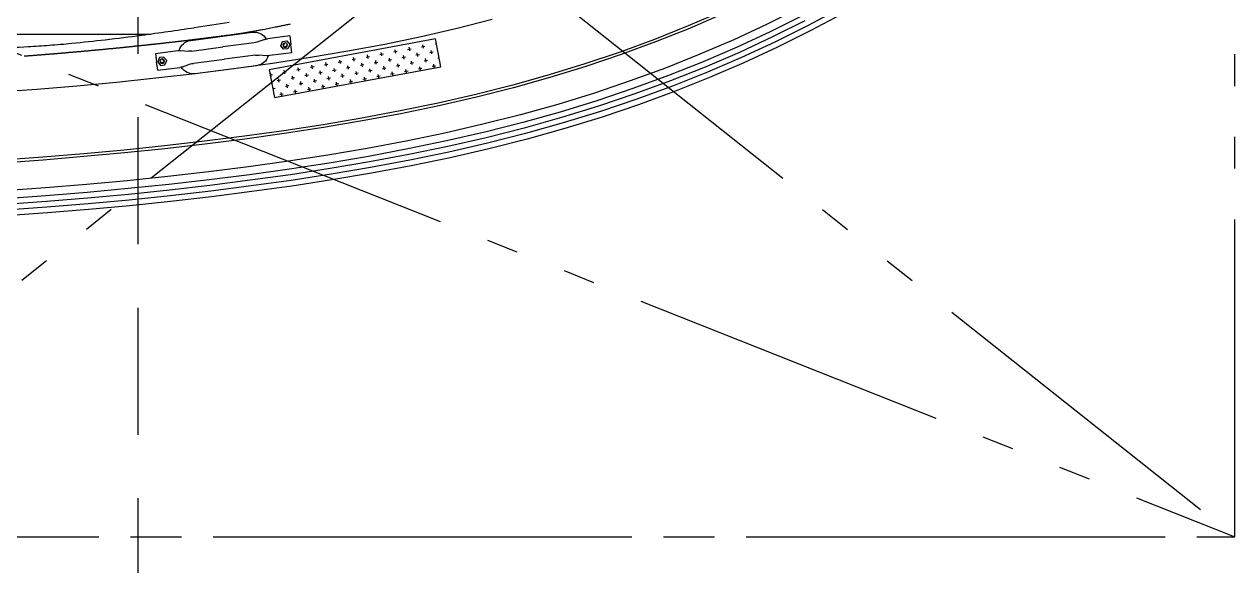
# Model space of a CAD drawing. Extents: x 1551 to 113148, y -1700 to 77018.
# Drawn here: x 13610 to 15995, y 27966 to 29032 of the extents above; entities that cross this region are included whole.
import ezdxf

# ---------------------------------------------------------------- set-up
doc = ezdxf.new("R2010")
doc.units = 0
doc.header["$LTSCALE"] = 500
doc.header["$MEASUREMENT"] = 0
doc.linetypes.add('DASHED', pattern=[0.75, 0.5, -0.25])
doc.linetypes.add('PHANTOM', pattern=[2.1, 1.25, -0.2, 0.125, -0.2, 0.125, -0.2])
doc.layers.get('0').update_dxf_attribs({"linetype": 'CONTINUOUS'})

# ---------------------------------------------------------------- blocks, each defined once
blk = doc.blocks.new('cont')
at = {"linetype": 'PHANTOM'}
blk.add_line((225402.8, 145808.7), (231452.8, 143408.7), dxfattribs=at)
blk.add_lwpolyline([(225402.8, 143408.7), (231452.8, 143408.7), (231452.8, 145808.7), (225402.8, 145808.7)], close=True, dxfattribs=at)
blk = doc.blocks.new('A$C02E15517')
at = {"color": 0, "linetype": 'ByBlock', "lineweight": -2}
for p, q in [((2346.9, 1077.2), (2265.6, 1083.2)), ((2347.8, 1088.4), (2266.3, 1094.3)), ((2428, 1070.5), (2346.9, 1077.2)), ((2429, 1081.6), (2347.8, 1088.4)), ((2510, 1074.1), (2429, 1081.6)), ((2590.6, 1065.8), (2510, 1074.1)), ((2345.1, 1054.8), (2264, 1060.8)), ((2346, 1066), (2264.8, 1072)), ((2426, 1048.1), (2345.1, 1054.8)), ((2427, 1059.3), (2346, 1066)), ((2507.8, 1051.8), (2427, 1059.3)), ((2508.9, 1063), (2428, 1070.5)), ((2588.2, 1043.5), (2507.8, 1051.8)), ((2589.4, 1054.6), (2508.9, 1063)), ((2669.5, 1045.4), (2589.4, 1054.6)), ((2670.8, 1056.6), (2590.6, 1065.8)), ((2750.5, 1046.5), (2670.8, 1056.6)), ((2343.9, 1039), (2262.9, 1045)), ((2424.7, 1032.3), (2343.9, 1039)), ((2505.1, 1024.9), (2424.7, 1032.3)), ((2506.7, 1040.6), (2426, 1048.1)), ((2586.9, 1032.3), (2506.7, 1040.6)), ((2666.8, 1023.2), (2586.9, 1032.3)), ((2668.1, 1034.3), (2588.2, 1043.5)), ((2747.5, 1024.2), (2668.1, 1034.3)), ((2749, 1035.3), (2669.5, 1045.4)), ((2828, 1024.3), (2749, 1035.3)), ((2829.6, 1035.4), (2750.5, 1046.5)), ((2908.3, 1023.4), (2829.6, 1035.4)), ((2585.2, 1016.6), (2505.1, 1024.9)), ((2664.9, 1007.4), (2585.2, 1016.6)), ((2744, 997.4), (2664.9, 1007.4)), ((2746, 1013.1), (2666.8, 1023.2)), ((2824.8, 1002.1), (2746, 1013.1)), ((2826.4, 1013.2), (2747.5, 1024.2)), ((2902.9, 990.1), (2824.8, 1002.1)), ((2904.7, 1001.2), (2826.4, 1013.2)), ((2906.5, 1012.3), (2828, 1024.3)), ((2984.6, 999.1), (2906.5, 1012.3)), ((2986.5, 1010.1), (2908.3, 1023.4)), ((3064.2, 995.6), (2986.5, 1010.1)), ((2339.2, 978.7), (2258.7, 984.6)), ((2339.6, 984.2), (2259.1, 990.1)), ((2419.4, 972.1), (2339.2, 978.7)), ((2419.8, 977.5), (2339.6, 984.2)), ((2822.5, 986.4), (2744, 997.4)), ((2900.4, 974.5), (2822.5, 986.4)), ((2980.6, 977), (2902.9, 990.1)), ((2982.6, 988), (2904.7, 1001.2)), ((3059.8, 973.6), (2982.6, 988)), ((3062, 984.6), (2984.6, 999.1)), ((3138.8, 968.6), (3062, 984.6)), ((3141.2, 979.6), (3064.2, 995.6)), ((3217.4, 962.1), (3141.2, 979.6)), ((2499.2, 964.6), (2419.4, 972.1)), ((2499.8, 970.1), (2419.8, 977.5)), ((2578.7, 956.4), (2499.2, 964.6)), ((2579.3, 961.9), (2499.8, 970.1)), ((2657.6, 947.4), (2578.7, 956.4)), ((2658.3, 952.8), (2579.3, 961.9)), ((2977.8, 961.4), (2900.4, 974.5)), ((3054.6, 947), (2977.8, 961.4)), ((3057.7, 962.5), (2980.6, 977)), ((3134, 946.7), (3057.7, 962.5)), ((3136.4, 957.7), (3059.8, 973.6)), ((3212.2, 940.2), (3136.4, 957.7)), ((3214.8, 951.1), (3138.8, 968.6)), ((3292.8, 942.9), (3217.4, 962.1)), ((2736, 937.4), (2657.6, 947.4)), ((2736.7, 942.9), (2658.3, 952.8)), ((2813.7, 926.6), (2736, 937.4)), ((2814.5, 932), (2736.7, 942.9)), ((2891.7, 920.2), (2814.5, 932)), ((3130.6, 931.2), (3054.6, 947)), ((3205.8, 913.9), (3130.6, 931.2)), ((3209.5, 929.3), (3134, 946.7)), ((3287, 921.2), (3212.2, 940.2)), ((3289.9, 932.1), (3214.8, 951.1)), ((3364, 911.3), (3289.9, 932.1)), ((3367.2, 922.1), (3292.8, 942.9)), ((2890.8, 914.8), (2813.7, 926.6)), ((2967.2, 901.8), (2890.8, 914.8)), ((2968.2, 907.2), (2891.7, 920.2)), ((3043.9, 893), (2968.2, 907.2)), ((3280, 895.1), (3205.8, 913.9)), ((3284.1, 910.4), (3209.5, 929.3)), ((3357.7, 889.8), (3284.1, 910.4)), ((3360.8, 900.6), (3287, 921.2)), ((3437, 888.9), (3364, 911.3)), ((3440.4, 899.6), (3367.2, 922.1)), ((3042.9, 887.6), (2967.2, 901.8)), ((3117.7, 872.1), (3042.9, 887.6)), ((3118.9, 877.5), (3043.9, 893)), ((3353.2, 874.6), (3280, 895.1)), ((3430.1, 867.5), (3357.7, 889.8)), ((3433.5, 878.2), (3360.8, 900.6)), ((3508.7, 864.7), (3437, 888.9)), ((3512.4, 875.3), (3440.4, 899.6)), ((2784.8, 806.3), (2794.9, 860.9)), ((2794.9, 860.9), (3122.7, 800.4)), ((3191.6, 855.1), (3117.7, 872.1)), ((3192.9, 860.5), (3118.9, 877.5)), ((3265.9, 841.9), (3192.9, 860.5)), ((3425.2, 852.4), (3353.2, 874.6)), ((3501.3, 843.6), (3430.1, 867.5)), ((3505, 854.2), (3433.5, 878.2)), ((3579.1, 838.9), (3508.7, 864.7)), ((3583.1, 849.4), (3512.4, 875.3)), ((2327, 845.1), (2248, 850.9)), ((2405.7, 838.6), (2327, 845.1)), ((2484, 831.3), (2405.7, 838.6)), ((2791.7, 843.6), (2796.2, 842.8)), ((2793.4, 846.8), (2792.1, 840)), ((2805.5, 855.2), (2812.4, 853.9)), ((2809.6, 858), (2808.3, 851.1)), ((2816.7, 839), (2823.5, 837.7)), ((2820.7, 841.8), (2819.4, 835)), ((2832.8, 850.1), (2839.7, 848.9)), ((2836.9, 852.9), (2835.6, 846.1)), ((2848, 836.7), (2846.8, 829.9)), ((2860.2, 845.1), (2867, 843.8)), ((2864.2, 847.9), (2862.9, 841)), ((2887.5, 840.1), (2894.3, 838.8)), ((2891.5, 842.8), (2890.3, 836)), ((2914.8, 835), (2921.6, 833.7)), ((2918.8, 837.8), (2917.6, 831)), ((3264.4, 836.6), (3191.6, 855.1)), ((3336.2, 816.5), (3264.4, 836.6)), ((3337.7, 821.8), (3265.9, 841.9)), ((3496, 828.6), (3425.2, 852.4)), ((3571.1, 818), (3501.3, 843.6)), ((3575.1, 828.5), (3505, 854.2)), ((3648, 811.5), (3579.1, 838.9)), ((3652.3, 821.9), (3583.1, 849.4)), ((2561.7, 823.2), (2484, 831.3)), ((2638.8, 814.4), (2561.7, 823.2)), ((2715.3, 804.7), (2638.8, 814.4)), ((2760, 798.5), (2638.8, 814.4)), ((2786.7, 816.3), (2791.1, 815.5)), ((2788.4, 819.5), (2787.1, 812.7)), ((2800.5, 827.9), (2807.3, 826.6)), ((2804.5, 830.6), (2803.3, 823.8)), ((2811.6, 811.7), (2818.5, 810.4)), ((2815.7, 814.5), (2814.4, 807.6)), ((2827.8, 822.8), (2834.6, 821.6)), ((2831.8, 825.6), (2830.6, 818.8)), ((2844, 834), (2850.8, 832.7)), ((2855.1, 817.8), (2861.9, 816.5)), ((2859.2, 820.6), (2857.9, 813.7)), ((2871.3, 828.9), (2878.1, 827.7)), ((2875.3, 831.7), (2874.1, 824.9)), ((2882.4, 812.7), (2889.3, 811.5)), ((2886.5, 815.5), (2885.2, 808.7)), ((2898.6, 823.9), (2905.4, 822.6)), ((2902.6, 826.7), (2901.4, 819.8)), ((2925.9, 818.8), (2932.7, 817.6)), ((2930, 821.6), (2928.7, 814.8)), ((2942.1, 830), (2948.9, 828.7)), ((2946.1, 832.8), (2944.9, 825.9)), ((2953.2, 813.8), (2960.1, 812.5)), ((2957.3, 816.6), (2956, 809.7)), ((2969.4, 824.9), (2976.2, 823.7)), ((2973.5, 827.7), (2972.2, 820.9)), ((2984.6, 811.5), (2983.3, 804.7)), ((2996.7, 819.9), (3003.6, 818.6)), ((3000.8, 822.7), (2999.5, 815.8)), ((3024, 814.8), (3030.9, 813.6)), ((3028.1, 817.6), (3026.8, 810.8)), ((3055.4, 812.6), (3054.1, 805.8)), ((3406.7, 794.8), (3336.2, 816.5)), ((3408.4, 800.1), (3337.7, 821.8)), ((3565.4, 803.2), (3496, 828.6)), ((3639.4, 790.8), (3571.1, 818)), ((3643.7, 801.1), (3575.1, 828.5)), ((3715.3, 782.5), (3648, 811.5)), ((3719.9, 792.7), (3652.3, 821.9)), ((2560.7, 774.5), (2562.9, 791)), ((2565.1, 807.6), (2562.9, 791)), ((2565.1, 807.6), (2608.9, 801.7)), ((2565.1, 790.8), (2570.5, 797.8)), ((2568.5, 782.6), (2565.1, 790.8)), ((2570.5, 797.8), (2579.3, 796.7)), ((2582.8, 788.5), (2577.4, 781.4)), ((2579.3, 796.7), (2582.8, 788.5)), ((2614.2, 800.5), (2630, 795.1)), ((2635.4, 793.8), (2696.7, 785.7)), ((2791.1, 794.1), (2715.3, 804.7)), ((3112.6, 745.8), (2784.8, 806.3)), ((2865.9, 782.6), (2791.1, 794.1)), ((2838.9, 806.6), (2845.8, 805.4)), ((2843, 809.4), (2841.7, 802.6)), ((2866.2, 801.6), (2873.1, 800.3)), ((2870.3, 804.4), (2869, 797.6)), ((2893.6, 796.6), (2900.4, 795.3)), ((2897.6, 799.3), (2896.3, 792.5)), ((2909.7, 807.7), (2916.6, 806.4)), ((2913.8, 810.5), (2912.5, 803.7)), ((2920.9, 791.5), (2927.7, 790.3)), ((2924.9, 794.3), (2923.7, 787.5)), ((2937.1, 802.7), (2943.9, 801.4)), ((2941.1, 805.4), (2939.8, 798.6)), ((2952.2, 789.3), (2951, 782.4)), ((2964.4, 797.6), (2971.2, 796.4)), ((2968.4, 800.4), (2967.2, 793.6)), ((2980.5, 808.7), (2987.4, 807.5)), ((2991.7, 792.6), (2998.5, 791.3)), ((2995.7, 795.4), (2994.5, 788.5)), ((3007.9, 803.7), (3014.7, 802.4)), ((3011.9, 806.5), (3010.6, 799.7)), ((3019, 787.5), (3025.8, 786.3)), ((3023, 790.3), (3021.8, 783.5)), ((3035.2, 798.7), (3042, 797.4)), ((3039.2, 801.5), (3038, 794.6)), ((3051.4, 809.8), (3058.2, 808.5)), ((3062.5, 793.6), (3069.3, 792.4)), ((3066.5, 796.4), (3065.3, 789.6)), ((3078.7, 804.8), (3085.5, 803.5)), ((3082.7, 807.5), (3081.5, 800.7)), ((3089.8, 788.6), (3096.6, 787.3)), ((3093.8, 791.4), (3092.6, 784.5)), ((3106, 799.7), (3112.8, 798.5)), ((3110, 802.5), (3108.8, 795.7)), ((3122.7, 800.4), (3112.6, 745.8)), ((3475.9, 771.6), (3406.7, 794.8)), ((3477.8, 776.7), (3408.4, 800.1)), ((3633.3, 776.1), (3565.4, 803.2)), ((3706.2, 762), (3639.4, 790.8)), ((3710.8, 772.2), (3643.7, 801.1)), ((3785.9, 762.1), (3719.9, 792.7)), ((2560.7, 774.5), (2604.5, 768.8)), ((2577.4, 781.4), (2568.5, 782.6)), ((2610, 768.6), (2626.7, 769.8)), ((2632.2, 769.6), (2693.5, 761.5)), ((2758, 777.8), (2696.7, 785.7)), ((2780.2, 778.8), (2763.5, 777.6)), ((2829.5, 773), (2785.7, 778.6)), ((2812.9, 766.2), (2807.5, 759.1)), ((2821.7, 765), (2812.9, 766.2)), ((2825.1, 756.8), (2821.7, 765)), ((2829.5, 773), (2827.3, 756.5)), ((2939.8, 770.1), (2865.9, 782.6)), ((3012.6, 756.5), (2939.8, 770.1)), ((2948.2, 786.5), (2955, 785.2)), ((2975.5, 781.4), (2982.3, 780.2)), ((2979.6, 784.2), (2978.3, 777.4)), ((3002.8, 776.4), (3009.6, 775.1)), ((3006.9, 779.2), (3005.6, 772.3)), ((3030.1, 771.4), (3037, 770.1)), ((3034.2, 774.1), (3032.9, 767.3)), ((3046.3, 782.5), (3053.1, 781.2)), ((3050.4, 785.3), (3049.1, 778.4)), ((3057.4, 766.3), (3064.3, 765.1)), ((3061.5, 769.1), (3060.2, 762.3)), ((3073.6, 777.4), (3080.5, 776.2)), ((3077.7, 780.2), (3076.4, 773.4)), ((3088.8, 764.1), (3087.5, 757.2)), ((3100.9, 772.4), (3107.8, 771.1)), ((3105, 775.2), (3103.7, 768.4)), ((3117.1, 783.5), (3119.5, 783.1)), ((3543.8, 746.7), (3475.9, 771.6)), ((3545.8, 751.8), (3477.8, 776.7)), ((3699.7, 747.5), (3633.3, 776.1)), ((3776.1, 741.9), (3710.8, 772.2)), ((3781, 752), (3715.3, 782.5)), ((2630.1, 748.9), (2751.2, 732.5)), ((2754.9, 753.6), (2693.5, 761.5)), ((2776.1, 746.9), (2760.3, 752.3)), ((2825.2, 740), (2781.4, 745.7)), ((2807.5, 759.1), (2810.9, 750.9)), ((2810.9, 750.9), (2819.7, 749.7)), ((2819.7, 749.7), (2825.1, 756.8)), ((2825.2, 740), (2827.3, 756.5)), ((3084.3, 741.6), (3012.6, 756.5)), ((3154.8, 725.4), (3084.3, 741.6)), ((3084.8, 761.3), (3091.6, 760)), ((3112.1, 756.2), (3114.5, 755.8)), ((3610.2, 720.2), (3543.8, 746.7)), ((3612.3, 725.3), (3545.8, 751.8)), ((3764.4, 717.5), (3699.7, 747.5)), ((3771.3, 731.8), (3706.2, 762)), ((3839.8, 710.2), (3776.1, 741.9)), ((3844.9, 720.1), (3781, 752)), ((3850.1, 730.1), (3785.9, 762.1)), ((2057.6, 736.6), (2551.8, 736.6)), ((3224.1, 707.8), (3154.8, 725.4)), ((3675, 692.3), (3610.2, 720.2)), ((3677.2, 697.3), (3612.3, 725.3)), ((3827.4, 686.1), (3764.4, 717.5)), ((3834.6, 700.2), (3771.3, 731.8)), ((3907, 687.1), (3844.9, 720.1)), ((3912.4, 696.9), (3850.1, 730.1))]:
    blk.add_line(p, q, dxfattribs=at)
for centre in [(2573.9, 789.6), (2816.3, 757.9)]:
    blk.add_circle(centre, 4.44, dxfattribs=at)
for centre, radius, start, end in [((2635.2, 786.8), 27.8, 82.5088, 148.7322), ((2573.9, 789.6), 3.33, 262.5563, 172.5563), ((2605.2, 774.2), 27.8, 71.1185, 82.4112), ((2639, 821.4), 27.8, 251.1185, 262.4838), ((2756.4, 770.9), 27.8, 16.6013, 82.5088), ((2082.2, -3126.5), 3894.6, 86.6423, 87.6918), ((1649.3, -7828.8), 8633.5, 85.64712, 85.6633), ((1643, -7912.2), 8717.2, 85.63102, 85.64712), ((1652.8, -7783), 8587.6, 85.6146, 85.63102), ((1646.4, -7866.7), 8671.5, 85.59827, 85.6146), ((1656.3, -7738.7), 8543.1, 85.58192, 85.59827), ((1650.2, -7817.9), 8622.6, 85.56565, 85.58192), ((1659.8, -7693.1), 8497.4, 85.54907, 85.56565), ((1653.6, -7773.2), 8577.8, 85.53257, 85.54907), ((1663, -7652.3), 8456.5, 85.51606, 85.53257), ((1657.2, -7726.9), 8531.3, 85.49963, 85.51606), ((1666.4, -7609.9), 8414, 85.48289, 85.49963), ((1660.4, -7685.6), 8489.9, 85.46623, 85.48289), ((1669.5, -7571.6), 8375.5, 85.44957, 85.46623), ((1663.8, -7642.9), 8447.1, 85.43298, 85.44957), ((1672.8, -7529.8), 8333.6, 85.41609, 85.43298), ((1667.1, -7601.7), 8405.7, 85.39928, 85.41609), ((1676.1, -7489.2), 8292.9, 85.38246, 85.39928), ((1670.3, -7561.1), 8365, 85.36572, 85.38246), ((1679.4, -7449.2), 8252.8, 85.34868, 85.36572), ((1673.7, -7519.5), 8323.3, 85.33171, 85.34868), ((1682.7, -7408.3), 8211.7, 85.31474, 85.33171), ((1676.9, -7479.7), 8283.3, 85.29784, 85.31474), ((1686, -7369.2), 8172.4, 85.28064, 85.29784), ((1680.3, -7438.5), 8242, 85.26351, 85.28064), ((1689.4, -7328.7), 8131.8, 85.24638, 85.26351), ((1683.5, -7399), 8202.4, 85.22933, 85.24638), ((1692.6, -7290), 8093, 85.21197, 85.22933), ((1686.9, -7358.3), 8161.5, 85.19468, 85.21197), ((1696, -7250), 8052.9, 85.1774, 85.19468), ((1690.1, -7319.3), 8122.4, 85.16019, 85.1774), ((1699.3, -7211.6), 8014.3, 85.14267, 85.16019), ((1693.5, -7279.4), 8082.4, 85.12523, 85.14267), ((1702.6, -7172.3), 7974.9, 85.10778, 85.12523), ((1696.8, -7240.1), 8042.9, 85.09041, 85.10778), ((1706, -7133.5), 7936, 85.07273, 85.09041), ((1700.1, -7202), 8004.6, 85.05513, 85.07273), ((1709.2, -7096.3), 7898.5, 85.03753, 85.05513), ((1703.7, -7160.4), 7963, 85.01999, 85.03753), ((1712.6, -7057.5), 7859.6, 85.00216, 85.01999), ((1706.9, -7122.9), 7925.3, 84.9844, 85.00216), ((1715.6, -7023.5), 7825.4, 84.96663, 84.9844), ((1710.3, -7083.6), 7885.8, 84.94894, 84.96663), ((1718.8, -6987.6), 7789.4, 84.93096, 84.94894), ((1713.4, -7049.1), 7851.2, 84.91304, 84.93096), ((1721.7, -6955.7), 7757.4, 84.89513, 84.91304), ((1716.6, -7013), 7815, 84.87729, 84.89513), ((1724.9, -6920.2), 7721.8, 84.85916, 84.87729), ((1719.6, -6978.5), 7780.3, 84.8411, 84.85916), ((1728, -6886.1), 7687.5, 84.82304, 84.8411), ((1722.7, -6944.2), 7745.9, 84.80505, 84.82304), ((1731.1, -6852.2), 7653.5, 84.78677, 84.80505), ((1725.9, -6909.2), 7710.8, 84.76856, 84.78677), ((1734.3, -6817.6), 7618.7, 84.75035, 84.76856), ((1728.9, -6875.6), 7676.9, 84.73221, 84.75035), ((1737.3, -6784.4), 7585.4, 84.71378, 84.73221), ((1732.1, -6840.7), 7642, 84.69542, 84.71378), ((1740.5, -6750.1), 7551, 84.67706, 84.69542), ((1735.2, -6807.4), 7608.5, 84.65877, 84.67706), ((1743.6, -6717.2), 7518, 84.64019, 84.65877), ((1738.4, -6772.9), 7573.8, 84.62168, 84.64019), ((1746.9, -6683.2), 7483.8, 84.60317, 84.62168), ((1741.5, -6739.8), 7540.6, 84.58472, 84.60317), ((1750, -6650.5), 7450.9, 84.56599, 84.58472), ((1744.7, -6705.9), 7506.6, 84.54733, 84.56599), ((1753.2, -6617.1), 7417.3, 84.52866, 84.54733), ((1747.9, -6672.5), 7473, 84.51007, 84.52866), ((1756.4, -6584), 7384.1, 84.49118, 84.51007), ((1751, -6640.1), 7440.4, 84.47236, 84.49118), ((1759.5, -6552.2), 7352.1, 84.45354, 84.47236), ((1754.4, -6604.6), 7404.8, 84.43479, 84.45354), ((1762.7, -6519), 7318.8, 84.41575, 84.43479), ((1757.5, -6572.6), 7372.7, 84.39678, 84.41575), ((1765.6, -6490), 7289.6, 84.37781, 84.39678), ((1760.8, -6539), 7338.9, 84.3589, 84.37781), ((1768.6, -6459.3), 7258.8, 84.33972, 84.3589), ((1763.7, -6509.6), 7309.4, 84.3206, 84.33972), ((1771.4, -6432), 7231.4, 84.30149, 84.3206), ((1766.7, -6478.8), 7278.4, 84.28244, 84.30149), ((1774.4, -6401.6), 7200.8, 84.26312, 84.28244), ((1769.7, -6449.2), 7248.7, 84.24386, 84.26312), ((2608.1, 796.4), 27.8, 262.5563, 273.8491), ((2633.8, 776.4), 27.8, 196.2868, 262.2978), ((2628.5, 742), 27.8, 82.4838, 93.8491), ((2761.6, 805.3), 27.8, 262.6289, 273.9942), ((2782.2, 751.1), 27.8, 82.7014, 93.9942), ((2176.1, -1526.4), 2291.8, 85.6052, 86.6423), ((2150.7, -1856.6), 2623, 84.6357, 85.6052), ((2098.5, -2412), 3180.8, 83.44, 84.6357), ((2035.8, -2957.4), 3729.7, 82.3358, 83.44), ((1777.4, -6372.3), 7171.4, 84.2246, 84.24386), ((1772.6, -6419.9), 7219.2, 84.20541, 84.2246), ((1780.4, -6343.2), 7142.1, 84.18595, 84.20541), ((1775.6, -6389.9), 7189.1, 84.16655, 84.18595), ((1783.4, -6313.5), 7112.2, 84.14715, 84.16655), ((1778.6, -6361), 7160, 84.12781, 84.14715), ((1786.4, -6284.9), 7083.5, 84.1082, 84.12781), ((1781.6, -6331.1), 7130, 84.08866, 84.1082), ((1789.5, -6255.3), 7053.8, 84.06911, 84.08866), ((1784.6, -6302.4), 7101.1, 84.04963, 84.06911), ((1792.4, -6227), 7025.2, 84.02987, 84.04963), ((1787.7, -6272.7), 7071.2, 84.01018, 84.02987), ((1795.5, -6197.6), 6995.7, 83.99049, 84.01018), ((1790.6, -6244.2), 7042.6, 83.97086, 83.99049), ((1798.5, -6169.3), 6967.2, 83.95096, 83.97086), ((1793.7, -6215.1), 7013.3, 83.93112, 83.95096), ((1801.6, -6140.4), 6938.2, 83.91128, 83.93112), ((1796.8, -6186), 6984, 83.89151, 83.91128), ((1804.7, -6111.4), 6909.1, 83.87146, 83.89151), ((1799.7, -6158.4), 6956.3, 83.85147, 83.87146), ((1807.7, -6084.3), 6881.8, 83.83149, 83.85147), ((1803.1, -6126.8), 6924.5, 83.81156, 83.83149), ((1810.9, -6055.2), 6852.5, 83.79136, 83.81156), ((1806, -6099.6), 6897.1, 83.77123, 83.79136), ((1813.5, -6031), 6828.2, 83.75109, 83.77123), ((1809.2, -6070), 6867.4, 83.73102, 83.75109), ((1816.4, -6004.6), 6801.6, 83.71068, 83.73102), ((1811.9, -6045.6), 6842.8, 83.69041, 83.71068), ((1818.9, -5982.4), 6779.3, 83.67015, 83.69041), ((1814.8, -6019), 6816.1, 83.64994, 83.67015), ((1821.8, -5956.2), 6752.9, 83.62948, 83.64994), ((1817.6, -5994.3), 6791.2, 83.60908, 83.62948), ((1824.6, -5931.5), 6728.1, 83.58868, 83.60908), ((1820.3, -5969.4), 6766.2, 83.56833, 83.58868), ((1827.4, -5906.7), 6703.1, 83.54774, 83.56833), ((1823.2, -5944), 6740.6, 83.52721, 83.54774), ((1830.3, -5881.4), 6677.6, 83.50667, 83.52721), ((1826, -5919.5), 6715.9, 83.48619, 83.50667), ((1833.1, -5857.1), 6653.1, 83.46546, 83.48619), ((1828.8, -5894.1), 6690.3, 83.44479, 83.46546), ((1836, -5831.8), 6627.7, 83.42412, 83.44479), ((1831.6, -5869.6), 6665.8, 83.40351, 83.42412), ((1838.8, -5807.6), 6603.3, 83.38265, 83.40351), ((1834.6, -5844.3), 6640.3, 83.36184, 83.38265), ((1841.8, -5782.5), 6578, 83.34103, 83.36184), ((1837.4, -5820), 6615.8, 83.32028, 83.34103), ((1844.6, -5758.3), 6553.6, 83.29928, 83.32028), ((1840.3, -5795.1), 6590.8, 83.27833, 83.29928), ((1847.5, -5733.5), 6528.7, 83.25739, 83.27833), ((1843.2, -5770.3), 6565.7, 83.2365, 83.25739), ((1850.5, -5708.7), 6503.7, 83.21536, 83.2365), ((1846, -5746.6), 6541.9, 83.19428, 83.21536), ((1853.3, -5685.3), 6480.2, 83.17319, 83.19428), ((1849.2, -5719.6), 6514.7, 83.15216, 83.17319), ((1856.3, -5660.3), 6455, 83.13088, 83.15216), ((1852, -5696.2), 6491.1, 83.10966, 83.13088), ((1858.8, -5639.5), 6434, 83.08844, 83.10966), ((1855, -5670.9), 6465.6, 83.06727, 83.08844), ((1861.6, -5616.7), 6411.1, 83.04586, 83.06727), ((1857.6, -5649.7), 6444.3, 83.02451, 83.04586), ((1864, -5597.4), 6391.6, 83.00316, 83.02451), ((1860.4, -5626.9), 6421.4, 82.98187, 83.00316), ((1866.8, -5574.8), 6368.8, 82.96034, 82.98187), ((1863, -5605.4), 6399.7, 82.93887, 82.96034), ((1869.5, -5553.1), 6347, 82.9174, 82.93887), ((1865.7, -5583.9), 6378, 82.89598, 82.9174), ((1872.2, -5531.6), 6325.3, 82.87432, 82.89598), ((1868.4, -5561.7), 6355.6, 82.85272, 82.87432), ((1875, -5509.2), 6302.8, 82.83112, 82.85272), ((1871.1, -5540.4), 6334.2, 82.80958, 82.83112), ((1877.7, -5488), 6281.3, 82.7878, 82.80958), ((1873.9, -5518), 6311.6, 82.76607, 82.7878), ((1880.5, -5465.6), 6258.8, 82.74434, 82.76607), ((1876.6, -5496.7), 6290.1, 82.72266, 82.74434), ((1883.3, -5444.3), 6237.3, 82.70075, 82.72266), ((1879.4, -5474.2), 6267.5, 82.67889, 82.70075), ((1886.2, -5421.9), 6214.8, 82.65704, 82.67889), ((1882.2, -5452.9), 6246, 82.63523, 82.65704), ((1815.4, -5969.6), 6767, 82.61319, 82.63523), ((2082.2, -3911.5), 4691.7, 82.5867, 82.6132), ((1965.7, -4806.7), 5594.4, 82.5692, 82.5867), ((1634, -7350), 8159.2, 82.55471, 82.56921), ((1607, -7557), 8368, 82.53255, 82.55471), ((2046.9, -4200.9), 4983.2, 82.5038, 82.5325), ((2293, -2330.2), 3096.3, 82.4883, 82.5038), ((646.5, -14817.2), 15691.5, 82.4814, 82.4883), ((1976.9, -4736.7), 5523.5, 82.4466, 82.4814), ((2755, 760), 27.8, 262.2978, 330.0175), ((2751.3, 726), 27.8, 71.2635, 82.6289), ((2785, 773.2), 27.8, 251.2635, 262.5563), ((2816.3, 757.9), 3.33, 352.5563, 262.5563), ((1719.2, -5310.3), 6103.8, 81.84178, 82.33576), ((1744.9, -5131.2), 5923, 81.34032, 81.84178), ((1858.9, -4382.7), 5165.8, 80.56, 81.3403), ((1947.6, -4957.6), 5746.4, 82.41255, 82.44663), ((2572.7, -265.5), 1012.8, 82.3568, 82.4125), ((1708.7, -6703.6), 7508.6, 82.33627, 82.35676), ((2509.2, -754.5), 1506, 82.231, 82.3363), ((2438.7, -1271.1), 2027.4, 82.1403, 82.231), ((2651.6, 270.7), 470.9, 81.9474, 82.1403), ((2546.9, -469), 1218, 81.8275, 81.9474), ((2634.6, 141.9), 600.7, 81.5609, 81.8275), ((2570.6, -290), 1037.4, 81.3581, 81.5609), ((2609.2, -35.7), 780.2, 81.1579, 81.3581), ((2605.7, -58.4), 803.2, 80.9607, 81.1579), ((2617.4, 15.4), 728.4, 80.7087, 80.9607), ((2567, -292.9), 1040.9, 80.4979, 80.7087), ((2552.4, -380), 1129.1, 80.3068, 80.4979), ((2572.3, -263.5), 1010.9, 80.1049, 80.3068), ((2542.6, -433.9), 1183.9, 79.9161, 80.1049), ((2511.8, -607.1), 1359.9, 79.7399, 79.9161), ((2450.7, -944.4), 1702.6, 79.5754, 79.7399), ((2475.3, -810.6), 1566.6, 79.4039, 79.5754), ((2388.9, -1272.5), 2036.5, 79.2675, 79.4039), ((2389.9, -1267.5), 2031.5, 79.1309, 79.2675), ((2261.4, -1936.6), 2712.8, 78.9996, 79.1309), ((2287.6, -1801.6), 2575.2, 78.8649, 78.9996), ((2096.3, -2773.6), 3565.8, 78.7659, 78.8649), ((2204, -2231.5), 3013.2, 78.6582, 78.7659), ((1945.1, -3522), 4329.4, 78.5617, 78.6582), ((1908.2, -3704.7), 4515.8, 78.4672, 78.5617), ((1523.2, -5591.7), 6441.7, 78.39367, 78.46724), ((1920.3, -3657.9), 4467.5, 78.3053, 78.3937)]:
    blk.add_arc(centre, radius, start, end, dxfattribs=at)
blk = doc.blocks.new('arb båt')
at = {"xscale": -1, "rotation": 180}
blk.add_blockref('A$C02E15517', (-13752.8, 82939), dxfattribs=at)
blk = doc.blocks.new('container10ft')
at = {"linetype": 'PHANTOM'}
for p, q in [((11440.8, 31493.4), (8415.8, 29093.4)), ((8415.8, 31493.4), (11440.8, 29093.4))]:
    blk.add_line(p, q, dxfattribs=at)
blk.add_lwpolyline([(8415.8, 29093.4), (11440.8, 29093.4), (11440.8, 31493.4), (8415.8, 31493.4)], close=True, dxfattribs=at)

msp = doc.modelspace()

# ---------------------------------------------------------------- linework, layer by layer
at = {"linetype": 'DASHED'}
msp.add_line((13835.105, 21848.758), (13835.105, 31448.758), dxfattribs=at)

# ---------------------------------------------------------------- block references
for name, p in [('arb båt', (25060.975, -53190.236)), ('container10ft', (4554.106, -1070.664))]:
    msp.add_blockref(name, p)
msp.add_blockref('cont', (-215457.913, -115386.024), dxfattribs=at)

doc.saveas('drawing.dxf')
